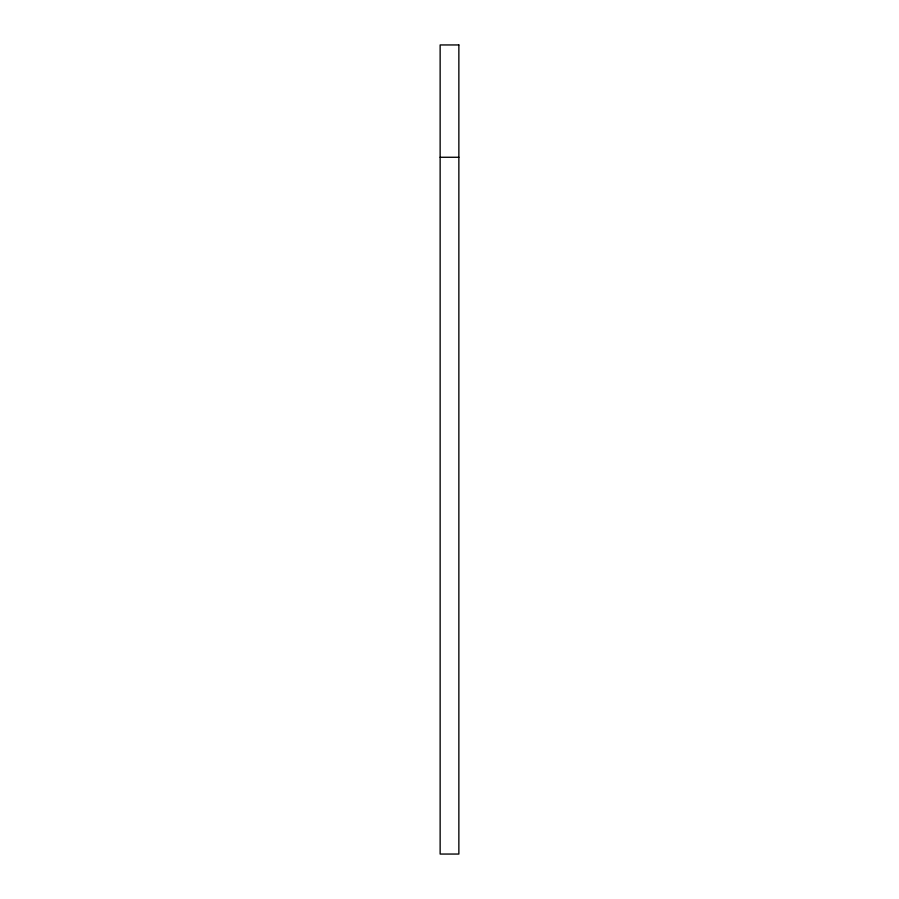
<?xml version="1.0" encoding="UTF-8"?>
<svg xmlns="http://www.w3.org/2000/svg" width="899" height="899" viewBox="0 0 899 899"><rect width="100%" height="100%" fill="white"/><g stroke="black" fill="none" stroke-linecap="round" stroke-linejoin="round"><path stroke-width="1.35" d="M440.139 157.269L458.861 157.269M458.861 44.95L440.139 44.95L440.139 854.05L458.861 854.05L458.861 44.95"/></g></svg>
